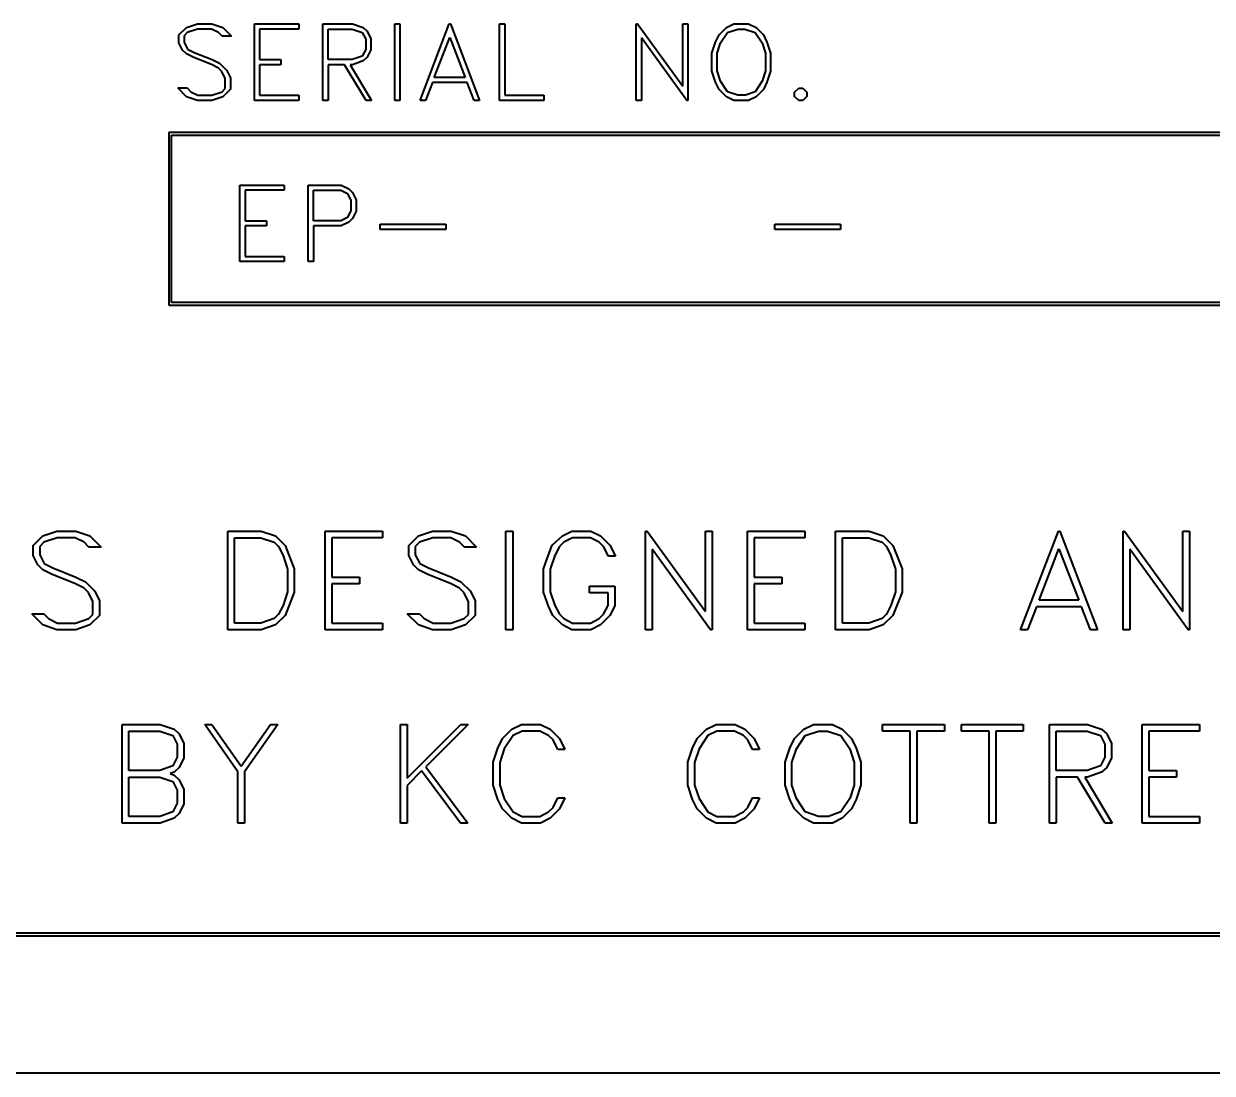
# Model space of a CAD drawing. Header units: millimetres. Extents: x 0 to 5945, y 0 to 4205.
# Drawn here: x 1839.72 to 1883, y 1300.39 to 1338.59 of the extents above; entities that cross this region are included whole.
import ezdxf

# ---------------------------------------------------------------- set-up
doc = ezdxf.new("R2010")
doc.units = ezdxf.units.MM
doc.header["$LTSCALE"] = 5
doc.layers.add('가시적인 것(ISO)', color=3, linetype='Continuous', lineweight=40)

msp = doc.modelspace()

# ---------------------------------------------------------------- linework, layer by layer
at = {"layer": '가시적인 것(ISO)'}
for p, q in [((1845.371, 1338.183), (1845.646, 1338.455)), ((1845.646, 1338.455), (1846.045, 1338.59)), ((1846.053, 1338.4), (1845.674, 1338.273)), ((1846.045, 1338.59), (1846.574, 1338.59)), ((1846.561, 1338.4), (1846.053, 1338.4)), ((1846.81, 1338.273), (1846.561, 1338.4)), ((1846.574, 1338.59), (1846.974, 1338.455)), ((1846.974, 1338.455), (1847.29, 1338.138)), ((1848.12, 1338.59), (1849.739, 1338.59)), ((1848.12, 1335.801), (1848.12, 1338.59)), ((1848.309, 1338.4), (1848.309, 1337.29)), ((1849.739, 1338.4), (1848.309, 1338.4)), ((1849.739, 1338.59), (1849.739, 1338.4)), ((1850.613, 1338.59), (1851.687, 1338.59)), ((1850.613, 1335.801), (1850.613, 1338.59)), ((1850.802, 1338.4), (1851.676, 1338.4)), ((1850.802, 1337.29), (1850.802, 1338.4)), ((1851.676, 1338.4), (1852.05, 1338.273)), ((1851.687, 1338.59), (1852.086, 1338.455)), ((1852.086, 1338.455), (1852.229, 1338.32)), ((1853.233, 1338.59), (1853.422, 1338.59)), ((1853.233, 1335.801), (1853.233, 1338.59)), ((1853.422, 1338.59), (1853.422, 1335.801)), ((1854.151, 1335.801), (1855.217, 1338.59)), ((1855.217, 1338.59), (1855.256, 1338.59)), ((1855.256, 1338.59), (1856.319, 1335.801)), ((1857.046, 1338.59), (1857.235, 1338.59)), ((1857.046, 1335.801), (1857.046, 1338.59)), ((1857.235, 1338.59), (1857.235, 1335.991)), ((1862.029, 1338.59), (1862.073, 1338.59)), ((1862.029, 1335.801), (1862.029, 1338.59)), ((1862.073, 1338.59), (1863.72, 1336.315)), ((1863.72, 1338.59), (1863.909, 1338.59)), ((1863.72, 1336.315), (1863.72, 1338.59)), ((1863.909, 1338.59), (1863.909, 1335.801)), ((1865.043, 1338.19), (1865.313, 1338.455)), ((1865.313, 1338.455), (1865.582, 1338.59)), ((1865.349, 1338.273), (1865.725, 1338.4)), ((1865.582, 1338.59), (1866.117, 1338.59)), ((1865.725, 1338.4), (1865.977, 1338.4)), ((1865.977, 1338.4), (1866.353, 1338.273)), ((1866.117, 1338.59), (1866.389, 1338.455)), ((1866.389, 1338.455), (1866.656, 1338.19)), ((1845.371, 1337.902), (1845.371, 1338.183)), ((1845.674, 1338.273), (1845.557, 1338.157)), ((1845.557, 1338.157), (1845.557, 1337.915)), ((1846.948, 1338.138), (1846.81, 1338.273)), ((1847.29, 1338.138), (1846.948, 1338.138)), ((1852.05, 1338.273), (1852.172, 1338.032)), ((1852.172, 1338.032), (1852.172, 1337.659)), ((1852.229, 1338.32), (1852.361, 1338.048)), ((1852.361, 1338.048), (1852.361, 1337.643)), ((1854.672, 1336.639), (1855.235, 1338.087)), ((1855.235, 1338.087), (1855.798, 1336.639)), ((1862.218, 1338.076), (1862.218, 1335.801)), ((1863.865, 1335.801), (1862.218, 1338.076)), ((1864.781, 1337.524), (1864.916, 1337.921)), ((1864.916, 1337.921), (1865.043, 1338.19)), ((1865.097, 1337.895), (1865.349, 1338.273)), ((1866.353, 1338.273), (1866.607, 1337.895)), ((1866.656, 1338.19), (1866.786, 1337.921)), ((1866.786, 1337.921), (1866.921, 1337.524)), ((1845.505, 1337.633), (1845.371, 1337.902)), ((1845.643, 1337.495), (1845.505, 1337.633)), ((1845.557, 1337.915), (1845.682, 1337.672)), ((1845.908, 1337.366), (1845.643, 1337.495)), ((1845.682, 1337.672), (1845.931, 1337.547)), ((1845.931, 1337.547), (1846.582, 1337.285)), ((1852.172, 1337.659), (1852.05, 1337.417)), ((1852.361, 1337.643), (1852.229, 1337.371)), ((1864.781, 1336.867), (1864.781, 1337.524)), ((1864.97, 1337.516), (1865.097, 1337.895)), ((1864.97, 1336.875), (1864.97, 1337.516)), ((1866.607, 1337.895), (1866.731, 1337.516)), ((1866.731, 1337.516), (1866.731, 1336.875)), ((1866.921, 1337.524), (1866.921, 1336.867)), ((1846.553, 1337.106), (1845.908, 1337.366)), ((1846.81, 1336.974), (1846.553, 1337.106)), ((1846.582, 1337.285), (1846.847, 1337.158)), ((1846.847, 1337.158), (1847.116, 1336.888)), ((1848.309, 1337.29), (1849.088, 1337.29)), ((1848.309, 1337.101), (1848.309, 1335.991)), ((1849.088, 1337.101), (1848.309, 1337.101)), ((1849.088, 1337.29), (1849.088, 1337.101)), ((1851.676, 1337.29), (1850.802, 1337.29)), ((1850.802, 1337.101), (1850.802, 1335.801)), ((1851.404, 1337.101), (1850.802, 1337.101)), ((1852.185, 1335.801), (1851.404, 1337.101)), ((1851.606, 1337.101), (1852.385, 1335.801)), ((1851.687, 1337.101), (1851.606, 1337.101)), ((1852.05, 1337.417), (1851.676, 1337.29)), ((1852.086, 1337.236), (1851.687, 1337.101)), ((1852.229, 1337.371), (1852.086, 1337.236)), ((1846.932, 1336.855), (1846.81, 1336.974)), ((1847.059, 1336.603), (1846.932, 1336.855)), ((1847.116, 1336.888), (1847.249, 1336.618)), ((1847.249, 1336.618), (1847.249, 1336.209)), ((1855.798, 1336.639), (1854.672, 1336.639)), ((1864.916, 1336.471), (1864.781, 1336.867)), ((1865.097, 1336.497), (1864.97, 1336.875)), ((1866.731, 1336.875), (1866.607, 1336.497)), ((1866.921, 1336.867), (1866.786, 1336.471)), ((1845.329, 1336.253), (1845.672, 1336.253)), ((1845.646, 1335.936), (1845.329, 1336.253)), ((1845.672, 1336.253), (1845.809, 1336.118)), ((1846.943, 1336.118), (1847.059, 1336.235)), ((1847.249, 1336.209), (1846.974, 1335.936)), ((1847.059, 1336.235), (1847.059, 1336.603)), ((1854.602, 1336.45), (1854.346, 1335.801)), ((1855.871, 1336.45), (1854.602, 1336.45)), ((1856.128, 1335.801), (1855.871, 1336.45)), ((1865.043, 1336.201), (1864.916, 1336.471)), ((1865.313, 1335.936), (1865.043, 1336.201)), ((1865.349, 1336.118), (1865.097, 1336.497)), ((1866.607, 1336.497), (1866.353, 1336.118)), ((1866.656, 1336.201), (1866.389, 1335.936)), ((1866.786, 1336.471), (1866.656, 1336.201)), ((1867.795, 1336.102), (1867.943, 1336.25)), ((1867.943, 1336.25), (1868.096, 1336.25)), ((1868.096, 1336.25), (1868.244, 1336.102)), ((1846.045, 1335.801), (1845.646, 1335.936)), ((1845.809, 1336.118), (1846.058, 1335.991)), ((1846.574, 1335.801), (1846.045, 1335.801)), ((1846.058, 1335.991), (1846.564, 1335.991)), ((1846.564, 1335.991), (1846.943, 1336.118)), ((1846.974, 1335.936), (1846.574, 1335.801)), ((1849.739, 1335.801), (1848.12, 1335.801)), ((1848.309, 1335.991), (1849.739, 1335.991)), ((1849.739, 1335.991), (1849.739, 1335.801)), ((1850.802, 1335.801), (1850.613, 1335.801)), ((1852.385, 1335.801), (1852.185, 1335.801)), ((1853.422, 1335.801), (1853.233, 1335.801)), ((1854.346, 1335.801), (1854.151, 1335.801)), ((1856.319, 1335.801), (1856.128, 1335.801)), ((1858.664, 1335.801), (1857.046, 1335.801)), ((1857.235, 1335.991), (1858.664, 1335.991)), ((1858.664, 1335.991), (1858.664, 1335.801)), ((1862.218, 1335.801), (1862.029, 1335.801)), ((1863.909, 1335.801), (1863.865, 1335.801)), ((1865.582, 1335.801), (1865.313, 1335.936)), ((1865.725, 1335.991), (1865.349, 1336.118)), ((1866.117, 1335.801), (1865.582, 1335.801)), ((1866.008, 1335.991), (1865.725, 1335.991)), ((1866.353, 1336.118), (1866.008, 1335.991)), ((1866.389, 1335.936), (1866.117, 1335.801)), ((1867.795, 1335.949), (1867.795, 1336.102)), ((1867.943, 1335.801), (1867.795, 1335.949)), ((1868.096, 1335.801), (1867.943, 1335.801)), ((1868.244, 1335.949), (1868.096, 1335.801)), ((1868.244, 1336.102), (1868.244, 1335.949)), ((1845.006, 1334.635), (1845.006, 1328.349)), ((1912.79, 1334.635), (1845.006, 1334.635)), ((1845.106, 1334.535), (1912.69, 1334.535)), ((1845.106, 1328.449), (1845.106, 1334.535)), ((1847.593, 1332.719), (1849.208, 1332.719)), ((1847.593, 1329.936), (1847.593, 1332.719)), ((1847.782, 1332.53), (1847.782, 1331.422)), ((1849.208, 1332.53), (1847.782, 1332.53)), ((1849.208, 1332.719), (1849.208, 1332.53)), ((1850.081, 1332.719), (1851.284, 1332.719)), ((1850.081, 1329.936), (1850.081, 1332.719)), ((1850.27, 1332.53), (1851.269, 1332.53)), ((1850.27, 1331.422), (1850.27, 1332.53)), ((1851.269, 1332.53), (1851.515, 1332.408)), ((1851.284, 1332.719), (1851.556, 1332.584)), ((1851.515, 1332.408), (1851.636, 1332.162)), ((1851.556, 1332.584), (1851.693, 1332.45)), ((1851.693, 1332.45), (1851.825, 1332.178)), ((1851.636, 1332.162), (1851.636, 1331.789)), ((1851.825, 1332.178), (1851.825, 1331.774)), ((1851.515, 1331.544), (1851.269, 1331.422)), ((1851.636, 1331.789), (1851.515, 1331.544)), ((1851.693, 1331.502), (1851.556, 1331.368)), ((1851.825, 1331.774), (1851.693, 1331.502)), ((1847.782, 1331.422), (1848.559, 1331.422)), ((1847.782, 1331.233), (1847.782, 1330.125)), ((1848.559, 1331.233), (1847.782, 1331.233)), ((1848.559, 1331.422), (1848.559, 1331.233)), ((1851.269, 1331.422), (1850.27, 1331.422)), ((1850.27, 1331.233), (1850.27, 1329.936)), ((1851.284, 1331.233), (1850.27, 1331.233)), ((1851.556, 1331.368), (1851.284, 1331.233)), ((1852.698, 1331.292), (1855.09, 1331.292)), ((1852.698, 1331.104), (1852.698, 1331.292)), ((1855.09, 1331.104), (1852.698, 1331.104)), ((1855.09, 1331.292), (1855.09, 1331.104)), ((1867.077, 1331.292), (1869.469, 1331.292)), ((1867.077, 1331.104), (1867.077, 1331.292)), ((1869.469, 1331.104), (1867.077, 1331.104)), ((1869.469, 1331.292), (1869.469, 1331.104)), ((1847.782, 1330.125), (1849.208, 1330.125)), ((1849.208, 1330.125), (1849.208, 1329.936)), ((1849.208, 1329.936), (1847.593, 1329.936)), ((1850.27, 1329.936), (1850.081, 1329.936)), ((1912.69, 1328.449), (1845.106, 1328.449)), ((1845.006, 1328.349), (1912.79, 1328.349)), ((1840.061, 1319.602), (1840.416, 1319.953)), ((1840.416, 1319.953), (1840.93, 1320.127)), ((1840.94, 1319.883), (1840.452, 1319.719)), ((1840.93, 1320.127), (1841.612, 1320.127)), ((1841.595, 1319.883), (1840.94, 1319.883)), ((1841.916, 1319.719), (1841.595, 1319.883)), ((1841.612, 1320.127), (1842.127, 1319.953)), ((1842.127, 1319.953), (1842.534, 1319.545)), ((1847.149, 1320.127), (1848.366, 1320.127)), ((1847.149, 1316.534), (1847.149, 1320.127)), ((1847.393, 1319.883), (1848.356, 1319.883)), ((1847.393, 1316.778), (1847.393, 1319.883)), ((1848.356, 1319.883), (1848.844, 1319.719)), ((1848.366, 1320.127), (1848.884, 1319.953)), ((1848.884, 1319.953), (1849.235, 1319.606)), ((1850.695, 1320.127), (1852.78, 1320.127)), ((1850.695, 1316.534), (1850.695, 1320.127)), ((1850.939, 1319.883), (1850.939, 1318.453)), ((1852.78, 1319.883), (1850.939, 1319.883)), ((1852.78, 1320.127), (1852.78, 1319.883)), ((1853.739, 1319.602), (1854.094, 1319.953)), ((1854.094, 1319.953), (1854.608, 1320.127)), ((1854.618, 1319.883), (1854.13, 1319.719)), ((1854.608, 1320.127), (1855.29, 1320.127)), ((1855.273, 1319.883), (1854.618, 1319.883)), ((1855.594, 1319.719), (1855.273, 1319.883)), ((1855.29, 1320.127), (1855.805, 1319.953)), ((1855.805, 1319.953), (1856.212, 1319.545)), ((1857.282, 1320.127), (1857.526, 1320.127)), ((1857.282, 1316.534), (1857.282, 1320.127)), ((1857.526, 1320.127), (1857.526, 1316.534)), ((1858.963, 1319.612), (1859.337, 1319.953)), ((1859.337, 1319.953), (1859.685, 1320.127)), ((1859.705, 1319.883), (1859.384, 1319.719)), ((1859.685, 1320.127), (1860.373, 1320.127)), ((1860.356, 1319.883), (1859.705, 1319.883)), ((1860.674, 1319.719), (1860.356, 1319.883)), ((1860.373, 1320.127), (1860.724, 1319.953)), ((1860.724, 1319.953), (1861.068, 1319.609)), ((1862.365, 1320.127), (1862.422, 1320.127)), ((1862.365, 1316.534), (1862.365, 1320.127)), ((1862.422, 1320.127), (1864.544, 1317.196)), ((1864.544, 1320.127), (1864.788, 1320.127)), ((1864.544, 1317.196), (1864.544, 1320.127)), ((1864.788, 1320.127), (1864.788, 1316.534)), ((1866.078, 1320.127), (1868.163, 1320.127)), ((1866.078, 1316.534), (1866.078, 1320.127)), ((1866.321, 1319.883), (1866.321, 1318.453)), ((1868.163, 1319.883), (1866.321, 1319.883)), ((1868.163, 1320.127), (1868.163, 1319.883)), ((1869.289, 1320.127), (1870.505, 1320.127)), ((1869.289, 1316.534), (1869.289, 1320.127)), ((1869.533, 1319.883), (1870.495, 1319.883)), ((1869.533, 1316.778), (1869.533, 1319.883)), ((1870.495, 1319.883), (1870.983, 1319.719)), ((1870.505, 1320.127), (1871.023, 1319.953)), ((1871.023, 1319.953), (1871.374, 1319.606)), ((1876.026, 1316.534), (1877.4, 1320.127)), ((1877.4, 1320.127), (1877.45, 1320.127)), ((1877.45, 1320.127), (1878.82, 1316.534)), ((1879.756, 1320.127), (1879.812, 1320.127)), ((1879.756, 1316.534), (1879.756, 1320.127)), ((1879.812, 1320.127), (1881.935, 1317.196)), ((1881.935, 1320.127), (1882.179, 1320.127)), ((1881.935, 1317.196), (1881.935, 1320.127)), ((1882.179, 1320.127), (1882.179, 1316.534)), ((1840.061, 1319.241), (1840.061, 1319.602)), ((1840.452, 1319.719), (1840.302, 1319.569)), ((1840.302, 1319.569), (1840.302, 1319.258)), ((1842.093, 1319.545), (1841.916, 1319.719)), ((1842.534, 1319.545), (1842.093, 1319.545)), ((1848.844, 1319.719), (1848.997, 1319.562)), ((1848.997, 1319.562), (1849.164, 1319.238)), ((1849.235, 1319.606), (1849.572, 1318.757)), ((1853.739, 1319.241), (1853.739, 1319.602)), ((1854.13, 1319.719), (1853.98, 1319.569)), ((1853.98, 1319.569), (1853.98, 1319.258)), ((1855.771, 1319.545), (1855.594, 1319.719)), ((1856.212, 1319.545), (1855.771, 1319.545)), ((1858.826, 1319.265), (1858.963, 1319.612)), ((1859.227, 1319.562), (1859.06, 1319.238)), ((1859.384, 1319.719), (1859.227, 1319.562)), ((1860.834, 1319.562), (1860.674, 1319.719)), ((1861.011, 1319.211), (1860.834, 1319.562)), ((1861.068, 1319.609), (1861.265, 1319.211)), ((1862.609, 1319.465), (1862.609, 1316.534)), ((1864.731, 1316.534), (1862.609, 1319.465)), ((1870.983, 1319.719), (1871.137, 1319.562)), ((1871.137, 1319.562), (1871.304, 1319.238)), ((1871.374, 1319.606), (1871.712, 1318.757)), ((1876.698, 1317.614), (1877.423, 1319.479)), ((1877.423, 1319.479), (1878.148, 1317.614)), ((1880, 1319.465), (1880, 1316.534)), ((1882.122, 1316.534), (1880, 1319.465)), ((1840.235, 1318.894), (1840.061, 1319.241)), ((1840.412, 1318.717), (1840.235, 1318.894)), ((1840.302, 1319.258), (1840.462, 1318.944)), ((1840.462, 1318.944), (1840.783, 1318.783)), ((1849.164, 1319.238), (1849.328, 1318.743)), ((1853.913, 1318.894), (1853.739, 1319.241)), ((1854.09, 1318.717), (1853.913, 1318.894)), ((1853.98, 1319.258), (1854.14, 1318.944)), ((1854.14, 1318.944), (1854.461, 1318.783)), ((1858.652, 1318.753), (1858.826, 1319.265)), ((1859.06, 1319.238), (1858.896, 1318.743)), ((1861.265, 1319.211), (1861.011, 1319.211)), ((1871.304, 1319.238), (1871.468, 1318.743)), ((1840.753, 1318.55), (1840.412, 1318.717)), ((1841.585, 1318.215), (1840.753, 1318.55)), ((1840.783, 1318.783), (1841.622, 1318.446)), ((1841.622, 1318.446), (1841.963, 1318.282)), ((1849.328, 1318.743), (1849.328, 1317.918)), ((1849.572, 1318.757), (1849.572, 1317.905)), ((1850.939, 1318.453), (1851.942, 1318.453)), ((1851.942, 1318.453), (1851.942, 1318.209)), ((1854.431, 1318.55), (1854.09, 1318.717)), ((1855.263, 1318.215), (1854.431, 1318.55)), ((1854.461, 1318.783), (1855.3, 1318.446)), ((1855.3, 1318.446), (1855.641, 1318.282)), ((1858.652, 1317.908), (1858.652, 1318.753)), ((1858.896, 1318.743), (1858.896, 1317.918)), ((1866.321, 1318.453), (1867.324, 1318.453)), ((1867.324, 1318.453), (1867.324, 1318.209)), ((1871.468, 1318.743), (1871.468, 1317.918)), ((1871.712, 1318.757), (1871.712, 1317.905)), ((1841.916, 1318.045), (1841.585, 1318.215)), ((1842.073, 1317.891), (1841.916, 1318.045)), ((1841.963, 1318.282), (1842.31, 1317.935)), ((1850.939, 1318.209), (1850.939, 1316.778)), ((1851.942, 1318.209), (1850.939, 1318.209)), ((1855.594, 1318.045), (1855.263, 1318.215)), ((1855.751, 1317.891), (1855.594, 1318.045)), ((1855.641, 1318.282), (1855.989, 1317.935)), ((1860.326, 1318.118), (1861.242, 1318.118)), ((1860.326, 1317.874), (1860.326, 1318.118)), ((1861.242, 1318.118), (1861.242, 1317.4)), ((1866.321, 1318.209), (1866.321, 1316.778)), ((1867.324, 1318.209), (1866.321, 1318.209)), ((1842.237, 1317.567), (1842.073, 1317.891)), ((1842.31, 1317.935), (1842.481, 1317.587)), ((1842.481, 1317.587), (1842.481, 1317.059)), ((1849.328, 1317.918), (1849.164, 1317.423)), ((1849.572, 1317.905), (1849.235, 1317.056)), ((1855.915, 1317.567), (1855.751, 1317.891)), ((1855.989, 1317.935), (1856.159, 1317.587)), ((1856.159, 1317.587), (1856.159, 1317.059)), ((1858.826, 1317.397), (1858.652, 1317.908)), ((1858.896, 1317.918), (1859.06, 1317.423)), ((1860.998, 1317.874), (1860.326, 1317.874)), ((1860.998, 1317.42), (1860.998, 1317.874)), ((1871.468, 1317.918), (1871.304, 1317.423)), ((1871.712, 1317.905), (1871.374, 1317.056)), ((1878.148, 1317.614), (1876.698, 1317.614)), ((1842.237, 1317.092), (1842.237, 1317.567)), ((1849.164, 1317.423), (1848.997, 1317.099)), ((1855.915, 1317.092), (1855.915, 1317.567)), ((1858.989, 1317.049), (1858.826, 1317.397)), ((1859.06, 1317.423), (1859.227, 1317.099)), ((1860.834, 1317.102), (1860.998, 1317.42)), ((1861.242, 1317.4), (1861.068, 1317.052)), ((1871.304, 1317.423), (1871.137, 1317.099)), ((1876.608, 1317.37), (1876.277, 1316.534)), ((1878.242, 1317.37), (1876.608, 1317.37)), ((1878.573, 1316.534), (1878.242, 1317.37)), ((1840.008, 1317.116), (1840.449, 1317.116)), ((1840.416, 1316.708), (1840.008, 1317.116)), ((1840.93, 1316.534), (1840.416, 1316.708)), ((1840.449, 1317.116), (1840.626, 1316.942)), ((1840.626, 1316.942), (1840.947, 1316.778)), ((1840.947, 1316.778), (1841.599, 1316.778)), ((1841.599, 1316.778), (1842.086, 1316.942)), ((1842.127, 1316.708), (1841.612, 1316.534)), ((1842.086, 1316.942), (1842.237, 1317.092)), ((1842.481, 1317.059), (1842.127, 1316.708)), ((1848.356, 1316.778), (1847.393, 1316.778)), ((1848.844, 1316.942), (1848.356, 1316.778)), ((1848.884, 1316.708), (1848.366, 1316.534)), ((1848.997, 1317.099), (1848.844, 1316.942)), ((1849.235, 1317.056), (1848.884, 1316.708)), ((1850.939, 1316.778), (1852.78, 1316.778)), ((1852.78, 1316.778), (1852.78, 1316.534)), ((1853.686, 1317.116), (1854.127, 1317.116)), ((1854.094, 1316.708), (1853.686, 1317.116)), ((1854.608, 1316.534), (1854.094, 1316.708)), ((1854.127, 1317.116), (1854.304, 1316.942)), ((1854.304, 1316.942), (1854.625, 1316.778)), ((1854.625, 1316.778), (1855.277, 1316.778)), ((1855.277, 1316.778), (1855.765, 1316.942)), ((1855.805, 1316.708), (1855.29, 1316.534)), ((1855.765, 1316.942), (1855.915, 1317.092)), ((1856.159, 1317.059), (1855.805, 1316.708)), ((1859.337, 1316.708), (1858.989, 1317.049)), ((1859.227, 1317.099), (1859.384, 1316.942)), ((1859.685, 1316.534), (1859.337, 1316.708)), ((1859.384, 1316.942), (1859.708, 1316.778)), ((1859.708, 1316.778), (1860.356, 1316.778)), ((1860.356, 1316.778), (1860.677, 1316.942)), ((1860.724, 1316.708), (1860.376, 1316.534)), ((1860.677, 1316.942), (1860.834, 1317.102)), ((1861.068, 1317.052), (1860.724, 1316.708)), ((1866.321, 1316.778), (1868.163, 1316.778)), ((1868.163, 1316.778), (1868.163, 1316.534)), ((1870.495, 1316.778), (1869.533, 1316.778)), ((1870.983, 1316.942), (1870.495, 1316.778)), ((1871.023, 1316.708), (1870.505, 1316.534)), ((1871.137, 1317.099), (1870.983, 1316.942)), ((1871.374, 1317.056), (1871.023, 1316.708)), ((1841.612, 1316.534), (1840.93, 1316.534)), ((1848.366, 1316.534), (1847.149, 1316.534)), ((1852.78, 1316.534), (1850.695, 1316.534)), ((1855.29, 1316.534), (1854.608, 1316.534)), ((1857.526, 1316.534), (1857.282, 1316.534)), ((1860.376, 1316.534), (1859.685, 1316.534)), ((1862.609, 1316.534), (1862.365, 1316.534)), ((1864.788, 1316.534), (1864.731, 1316.534)), ((1868.163, 1316.534), (1866.078, 1316.534)), ((1870.505, 1316.534), (1869.289, 1316.534)), ((1876.277, 1316.534), (1876.026, 1316.534)), ((1878.82, 1316.534), (1878.573, 1316.534)), ((1880, 1316.534), (1879.756, 1316.534)), ((1882.179, 1316.534), (1882.122, 1316.534)), ((1843.303, 1313.092), (1844.686, 1313.092)), ((1843.303, 1309.499), (1843.303, 1313.092)), ((1843.547, 1312.848), (1844.673, 1312.848)), ((1843.547, 1311.418), (1843.547, 1312.848)), ((1844.673, 1312.848), (1845.154, 1312.684)), ((1844.686, 1313.092), (1845.201, 1312.918)), ((1845.201, 1312.918), (1845.385, 1312.744)), ((1846.311, 1313.092), (1846.571, 1313.092)), ((1847.517, 1311.364), (1846.311, 1313.092)), ((1846.571, 1313.092), (1847.641, 1311.568)), ((1847.641, 1311.568), (1848.707, 1313.092)), ((1848.967, 1313.092), (1847.761, 1311.364)), ((1848.707, 1313.092), (1848.967, 1313.092)), ((1853.435, 1313.092), (1853.679, 1313.092)), ((1853.435, 1309.499), (1853.435, 1313.092)), ((1853.679, 1311.134), (1855.638, 1313.092)), ((1853.679, 1313.092), (1853.679, 1311.134)), ((1855.908, 1313.092), (1854.364, 1311.541)), ((1855.638, 1313.092), (1855.908, 1313.092)), ((1857.155, 1312.577), (1857.499, 1312.918)), ((1857.499, 1312.918), (1857.847, 1313.092)), ((1857.867, 1312.848), (1857.546, 1312.691)), ((1857.847, 1313.092), (1858.535, 1313.092)), ((1858.518, 1312.848), (1857.867, 1312.848)), ((1858.836, 1312.684), (1858.518, 1312.848)), ((1858.535, 1313.092), (1858.886, 1312.918)), ((1858.886, 1312.918), (1859.23, 1312.574)), ((1864.246, 1312.577), (1864.59, 1312.918)), ((1864.59, 1312.918), (1864.938, 1313.092)), ((1864.958, 1312.848), (1864.637, 1312.691)), ((1864.938, 1313.092), (1865.626, 1313.092)), ((1865.61, 1312.848), (1864.958, 1312.848)), ((1865.927, 1312.684), (1865.61, 1312.848)), ((1865.626, 1313.092), (1865.977, 1312.918)), ((1865.977, 1312.918), (1866.322, 1312.574)), ((1867.789, 1312.577), (1868.136, 1312.918)), ((1868.136, 1312.918), (1868.484, 1313.092)), ((1868.183, 1312.684), (1868.668, 1312.848)), ((1868.484, 1313.092), (1869.172, 1313.092)), ((1868.668, 1312.848), (1868.992, 1312.848)), ((1868.992, 1312.848), (1869.476, 1312.684)), ((1869.172, 1313.092), (1869.523, 1312.918)), ((1869.523, 1312.918), (1869.867, 1312.577)), ((1871, 1313.092), (1873.249, 1313.092)), ((1871, 1312.848), (1871, 1313.092)), ((1872.003, 1312.848), (1871, 1312.848)), ((1872.003, 1309.499), (1872.003, 1312.848)), ((1873.249, 1312.848), (1872.247, 1312.848)), ((1872.247, 1312.848), (1872.247, 1309.499)), ((1873.249, 1313.092), (1873.249, 1312.848)), ((1873.874, 1313.092), (1876.123, 1313.092)), ((1873.874, 1312.848), (1873.874, 1313.092)), ((1874.877, 1312.848), (1873.874, 1312.848)), ((1874.877, 1309.499), (1874.877, 1312.848)), ((1876.123, 1312.848), (1875.121, 1312.848)), ((1875.121, 1312.848), (1875.121, 1309.499)), ((1876.123, 1313.092), (1876.123, 1312.848)), ((1877.079, 1313.092), (1878.462, 1313.092)), ((1877.079, 1309.499), (1877.079, 1313.092)), ((1877.323, 1312.848), (1878.449, 1312.848)), ((1877.323, 1311.418), (1877.323, 1312.848)), ((1878.449, 1312.848), (1878.93, 1312.684)), ((1878.462, 1313.092), (1878.977, 1312.918)), ((1878.977, 1312.918), (1879.161, 1312.744)), ((1880.454, 1313.092), (1882.539, 1313.092)), ((1880.454, 1309.499), (1880.454, 1313.092)), ((1880.698, 1312.848), (1880.698, 1311.418)), ((1882.539, 1312.848), (1880.698, 1312.848)), ((1882.539, 1313.092), (1882.539, 1312.848)), ((1845.154, 1312.684), (1845.311, 1312.373)), ((1845.385, 1312.744), (1845.555, 1312.393)), ((1845.555, 1312.393), (1845.555, 1311.872)), ((1856.988, 1312.23), (1857.155, 1312.577)), ((1857.546, 1312.691), (1857.222, 1312.196)), ((1858.996, 1312.527), (1858.836, 1312.684)), ((1859.173, 1312.176), (1858.996, 1312.527)), ((1859.23, 1312.574), (1859.427, 1312.176)), ((1864.079, 1312.23), (1864.246, 1312.577)), ((1864.637, 1312.691), (1864.313, 1312.196)), ((1866.088, 1312.527), (1865.927, 1312.684)), ((1866.265, 1312.176), (1866.088, 1312.527)), ((1866.322, 1312.574), (1866.519, 1312.176)), ((1867.625, 1312.23), (1867.789, 1312.577)), ((1867.859, 1312.196), (1868.183, 1312.684)), ((1869.476, 1312.684), (1869.804, 1312.196)), ((1869.867, 1312.577), (1870.034, 1312.23)), ((1878.93, 1312.684), (1879.087, 1312.373)), ((1879.161, 1312.744), (1879.331, 1312.393)), ((1879.331, 1312.393), (1879.331, 1311.872)), ((1845.311, 1312.373), (1845.311, 1311.892)), ((1856.814, 1311.718), (1856.988, 1312.23)), ((1857.222, 1312.196), (1857.058, 1311.708)), ((1859.427, 1312.176), (1859.173, 1312.176)), ((1863.905, 1311.718), (1864.079, 1312.23)), ((1864.313, 1312.196), (1864.149, 1311.708)), ((1866.519, 1312.176), (1866.265, 1312.176)), ((1867.451, 1311.718), (1867.625, 1312.23)), ((1867.695, 1311.708), (1867.859, 1312.196)), ((1869.804, 1312.196), (1869.964, 1311.708)), ((1870.034, 1312.23), (1870.208, 1311.718)), ((1879.087, 1312.373), (1879.087, 1311.892)), ((1845.154, 1311.581), (1844.673, 1311.418)), ((1845.311, 1311.892), (1845.154, 1311.581)), ((1845.385, 1311.521), (1845.201, 1311.347)), ((1845.555, 1311.872), (1845.385, 1311.521)), ((1854.364, 1311.541), (1855.892, 1309.499)), ((1856.814, 1310.873), (1856.814, 1311.718)), ((1857.058, 1311.708), (1857.058, 1310.883)), ((1863.905, 1310.873), (1863.905, 1311.718)), ((1864.149, 1311.708), (1864.149, 1310.883)), ((1867.451, 1310.873), (1867.451, 1311.718)), ((1867.695, 1310.883), (1867.695, 1311.708)), ((1869.964, 1311.708), (1869.964, 1310.883)), ((1870.208, 1311.718), (1870.208, 1310.873)), ((1878.93, 1311.581), (1878.449, 1311.418)), ((1879.087, 1311.892), (1878.93, 1311.581)), ((1879.161, 1311.521), (1878.977, 1311.347)), ((1879.331, 1311.872), (1879.161, 1311.521)), ((1844.673, 1311.418), (1843.547, 1311.418)), ((1843.547, 1311.174), (1844.673, 1311.174)), ((1843.547, 1309.743), (1843.547, 1311.174)), ((1844.673, 1311.174), (1845.154, 1311.01)), ((1845.201, 1311.347), (1845.054, 1311.297)), ((1845.054, 1311.297), (1845.201, 1311.247)), ((1845.201, 1311.247), (1845.385, 1311.07)), ((1847.517, 1309.499), (1847.517, 1311.364)), ((1847.761, 1311.364), (1847.761, 1309.499)), ((1854.211, 1311.394), (1853.679, 1310.863)), ((1855.631, 1309.499), (1854.211, 1311.394)), ((1878.449, 1311.418), (1877.323, 1311.418)), ((1877.323, 1311.174), (1877.323, 1309.499)), ((1878.098, 1311.174), (1877.323, 1311.174)), ((1879.104, 1309.499), (1878.098, 1311.174)), ((1878.359, 1311.174), (1879.361, 1309.499)), ((1878.462, 1311.174), (1878.359, 1311.174)), ((1878.977, 1311.347), (1878.462, 1311.174)), ((1880.698, 1311.418), (1881.701, 1311.418)), ((1880.698, 1311.174), (1880.698, 1309.743)), ((1881.701, 1311.174), (1880.698, 1311.174)), ((1881.701, 1311.418), (1881.701, 1311.174)), ((1845.154, 1311.01), (1845.311, 1310.699)), ((1845.311, 1310.699), (1845.311, 1310.218)), ((1845.385, 1311.07), (1845.555, 1310.719)), ((1845.555, 1310.719), (1845.555, 1310.198)), ((1853.679, 1310.863), (1853.679, 1309.499)), ((1856.988, 1310.362), (1856.814, 1310.873)), ((1857.058, 1310.883), (1857.222, 1310.395)), ((1864.079, 1310.362), (1863.905, 1310.873)), ((1864.149, 1310.883), (1864.313, 1310.395)), ((1867.625, 1310.362), (1867.451, 1310.873)), ((1867.859, 1310.395), (1867.695, 1310.883)), ((1869.964, 1310.883), (1869.804, 1310.395)), ((1870.208, 1310.873), (1870.034, 1310.362)), ((1845.311, 1310.218), (1845.154, 1309.907)), ((1857.155, 1310.014), (1856.988, 1310.362)), ((1857.222, 1310.395), (1857.546, 1309.904)), ((1858.996, 1310.064), (1859.173, 1310.415)), ((1859.173, 1310.415), (1859.427, 1310.415)), ((1859.427, 1310.415), (1859.23, 1310.017)), ((1864.246, 1310.014), (1864.079, 1310.362)), ((1864.313, 1310.395), (1864.637, 1309.904)), ((1866.088, 1310.064), (1866.265, 1310.415)), ((1866.265, 1310.415), (1866.519, 1310.415)), ((1866.519, 1310.415), (1866.322, 1310.017)), ((1867.789, 1310.014), (1867.625, 1310.362)), ((1868.183, 1309.907), (1867.859, 1310.395)), ((1869.804, 1310.395), (1869.476, 1309.907)), ((1870.034, 1310.362), (1869.867, 1310.014)), ((1845.154, 1309.907), (1844.673, 1309.743)), ((1845.385, 1309.85), (1845.201, 1309.673)), ((1845.555, 1310.198), (1845.385, 1309.85)), ((1857.499, 1309.673), (1857.155, 1310.014)), ((1857.546, 1309.904), (1857.867, 1309.743)), ((1858.518, 1309.743), (1858.836, 1309.907)), ((1858.836, 1309.907), (1858.996, 1310.064)), ((1859.23, 1310.017), (1858.886, 1309.673)), ((1864.59, 1309.673), (1864.246, 1310.014)), ((1864.637, 1309.904), (1864.958, 1309.743)), ((1865.61, 1309.743), (1865.927, 1309.907)), ((1865.927, 1309.907), (1866.088, 1310.064)), ((1866.322, 1310.017), (1865.977, 1309.673)), ((1868.136, 1309.673), (1867.789, 1310.014)), ((1868.668, 1309.743), (1868.183, 1309.907)), ((1869.476, 1309.907), (1869.032, 1309.743)), ((1869.867, 1310.014), (1869.523, 1309.673)), ((1844.686, 1309.499), (1843.303, 1309.499)), ((1844.673, 1309.743), (1843.547, 1309.743)), ((1845.201, 1309.673), (1844.686, 1309.499)), ((1847.761, 1309.499), (1847.517, 1309.499)), ((1853.679, 1309.499), (1853.435, 1309.499)), ((1855.892, 1309.499), (1855.631, 1309.499)), ((1857.847, 1309.499), (1857.499, 1309.673)), ((1858.535, 1309.499), (1857.847, 1309.499)), ((1857.867, 1309.743), (1858.518, 1309.743)), ((1858.886, 1309.673), (1858.535, 1309.499)), ((1864.938, 1309.499), (1864.59, 1309.673)), ((1865.626, 1309.499), (1864.938, 1309.499)), ((1864.958, 1309.743), (1865.61, 1309.743)), ((1865.977, 1309.673), (1865.626, 1309.499)), ((1868.484, 1309.499), (1868.136, 1309.673)), ((1869.172, 1309.499), (1868.484, 1309.499)), ((1869.032, 1309.743), (1868.668, 1309.743)), ((1869.523, 1309.673), (1869.172, 1309.499)), ((1872.247, 1309.499), (1872.003, 1309.499)), ((1875.121, 1309.499), (1874.877, 1309.499)), ((1877.323, 1309.499), (1877.079, 1309.499)), ((1879.361, 1309.499), (1879.104, 1309.499)), ((1882.539, 1309.499), (1880.454, 1309.499)), ((1880.698, 1309.743), (1882.539, 1309.743)), ((1882.539, 1309.743), (1882.539, 1309.499)), ((1914.79, 1305.494), (1773.235, 1305.494)), ((1773.156, 1305.394), (1914.868, 1305.394)), ((1923.876, 1300.394), (1763.876, 1300.394))]:
    msp.add_line(p, q, dxfattribs=at)

doc.saveas('drawing.dxf')
